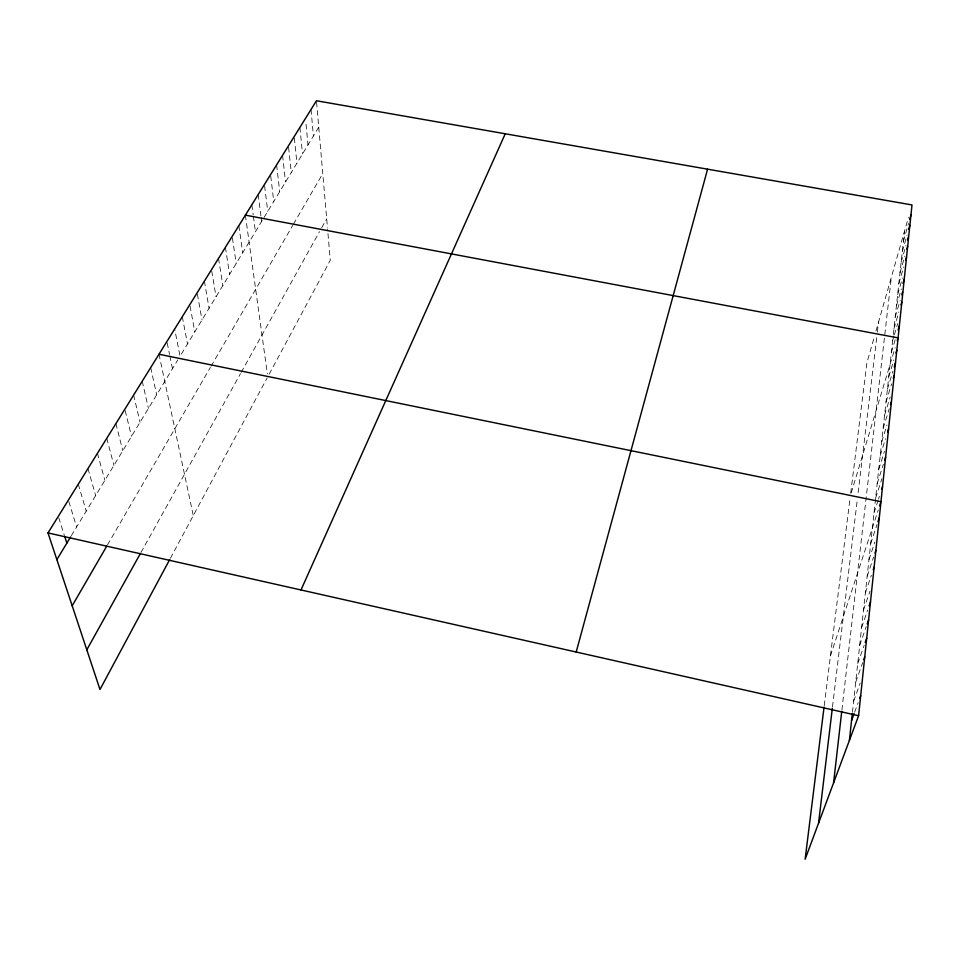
<?xml version="1.0" encoding="UTF-8"?>
<svg xmlns="http://www.w3.org/2000/svg" width="960" height="960" viewBox="0 0 960 960"><rect width="100%" height="100%" fill="white"/><g stroke="black" fill="none" stroke-linecap="round" stroke-linejoin="round"><path stroke-width="0.72" stroke-dasharray="4.8 3.6" d="M852.444 712.248L893.16 335.952M893.316 334.488L904.5 231.216M841.884 710.136L891.348 277.248M832.488 706.908L857.292 499.776M858.144 492.624L876.84 336.552M877.368 332.112L878.592 321.9M824.244 705.612L850.02 498.504M850.692 493.116L866.916 362.772L874.512 336.192M875.988 331.032L908.448 217.38M903.396 241.368L908.556 223.356M902.28 251.676L907.068 235.032M901.152 262.14L905.964 245.484M900 272.784L904.836 256.104M898.824 283.596L903.696 266.904M897.636 294.576L902.532 277.872M896.436 305.736L901.356 289.02M895.2 317.088L900.156 300.36M893.952 328.62L898.932 311.892M892.68 340.356L893.94 336.168M894.36 334.776L897.696 323.604M891.396 352.284L895.176 339.72M851.22 492.96L895.14 347.664M888.744 376.752L893.844 360M887.388 389.292L892.932 371.16M886.008 402.072L891.588 383.94M884.604 415.068L890.208 396.948M883.176 428.292L889.248 408.792M881.712 441.756L886.956 425.052M880.236 455.46L885.492 438.78M878.724 469.416L884.46 451.368M877.176 483.636L883.392 464.232M875.616 498.12L881.868 478.74M874.02 512.868L878.064 500.436M878.508 499.056L879.408 496.296M830.424 655.98L878.256 509.988M870.684 543.684L877.044 524.448M868.944 559.788L874.884 541.98M867.168 576.216L873.6 557.1M865.356 592.98L871.356 575.292M863.496 610.08L870.012 591.108M861.612 627.54L867.684 610.008M859.68 645.36L866.268 626.58M857.712 663.564L864.204 645.252M855.696 682.164L862.728 662.544M853.644 701.16L860.208 683.064M854.592 712.272L858.156 702.6M170.376 558.3L267.132 377.952M269.172 374.148L330.276 260.256L327.6 229.356M140.952 552.516L240.504 373.62M241.2 372.384L319.536 231.612M321.708 227.724L326.688 218.772M107.496 544.872L210.432 367.332M211.116 366.168L292.776 225.312M293.472 224.124L322.764 173.592M71.376 535.656L177.768 359.964M318.744 127.176L180.048 356.208L174.66 329.016M58.752 517.74L64.152 534.66M68.82 501.504L76.644 526.944M78.276 484.188L86.244 511.104M87.96 468.588L95.652 495.564M97.452 453.3L104.88 480.324M106.764 438.324L113.928 465.384M115.884 423.624L122.808 450.732M125.196 410.64L131.508 436.344M133.62 395.076L140.064 422.232M142.236 381.216L148.44 408.384M150.684 367.608L156.684 394.788M158.988 354.252L193.284 515.604M167.184 342.948L169.536 354.396M169.824 355.836L172.476 368.712M182.292 316.728L187.488 343.92M190.056 306.084L194.808 331.836M197.412 294.228L201.996 319.956M204.396 281.136L209.064 308.28M211.764 271.104L216.024 296.796M218.52 258.396L222.864 285.504M225.408 247.32L229.584 274.392M232.392 237.84L236.208 263.472M238.836 225.696L242.724 252.708M245.388 215.148L267.36 373.86M251.832 204.768L253.164 214.692M253.356 216.12L255.432 231.72M258.18 194.556L260.916 215.808M261.096 217.224L261.636 221.472M264.6 185.916L267.756 211.38M270.732 176.028L273.768 201.444M276.612 164.88L279.696 191.664M282.576 155.292L285.528 182.028M288.588 147.336L291.276 172.536M294.36 138.036L296.928 163.2M299.892 127.404L302.508 153.984M306.048 124.284L307.992 144.924M311.016 109.5L313.404 135.984M316.584 102.216L327.492 228.024"/><path stroke-width="1.44" d="M824.064 707.076L805.128 859.248L858.6 715.716L912 204.936L316.452 100.752L48 532.92L99.984 689.508L169.704 559.56M849.396 740.412L852.3 713.64M833.58 782.88L841.728 711.54M818.568 823.152L832.32 708.324M576.192 652.032L707.58 169.176M909.756 219.204L910.944 215.052M908.676 229.488L909.864 225.324M907.572 239.928L908.376 237.156M906.864 249.156L907.668 246.384M905.724 259.944L906.54 257.16M903 283.452L904.224 279.276M901.8 294.78L902.628 291.996M901.008 304.92L901.836 302.124M898.104 329.952L899.364 325.764M897.252 340.68L898.104 337.896L245.388 215.148M895.956 353.028L896.808 350.232M894.216 366.972L895.5 362.784M893.304 378.36L894.156 375.564M890.544 404.616L891.42 401.82M887.688 431.832L888.564 429.048M884.724 460.068L885.612 457.296M881.652 489.396L882.552 486.636M879.612 505.86L880.524 503.1M877.956 521.7L879.312 517.584M874.98 553.008L875.892 550.272M873.204 569.856L874.128 567.132M869.088 605.964L870.492 601.908M867.204 623.892L868.62 619.86M865.2 642.432L866.7 638.208M863.736 659.748L864.744 656.94M851.544 720.564L854.088 713.652M859.68 698.448L860.688 695.688M300.996 589.968L505.248 133.776M86.808 649.812L140.28 553.716M72.192 605.772L106.752 546.156M56.868 559.608L70.62 536.892M158.988 354.252L880.968 501.72M48 532.92L858.6 715.716M64.608 536.064L66.852 543.12"/></g></svg>
